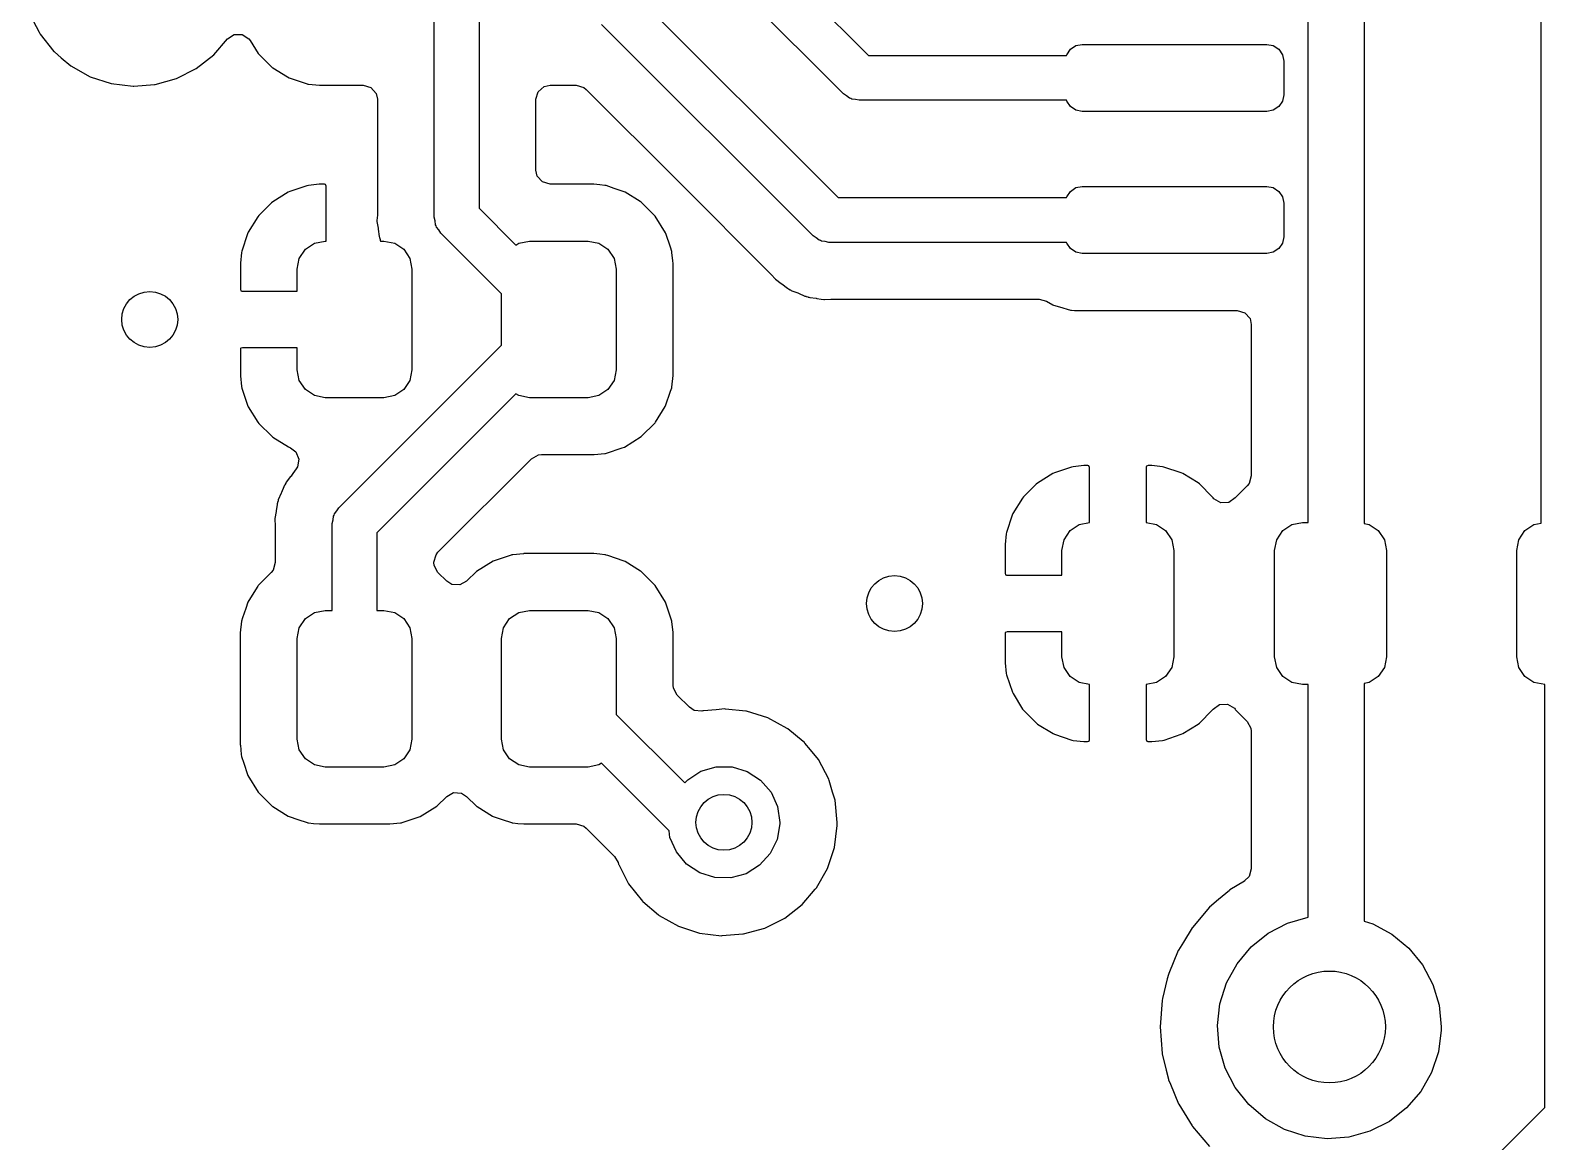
# Model space of a CAD drawing. Extents: x 63 to 234, y -148 to -41.
# Drawn here: x 168.91 to 182.44, y -119.11 to -109.17 of the extents above; entities that cross this region are included whole.
import ezdxf

# ---------------------------------------------------------------- set-up
doc = ezdxf.new("R2010")
doc.units = 0
doc.layers.add('BLACK', color=7, linetype='CONTINUOUS')

msp = doc.modelspace()

# ---------------------------------------------------------------- linework, layer by layer
at = {"layer": 'BLACK', "linetype": 'CONTINUOUS'}
for p, q in [((172.52, -110.847), (172.52, -104.182)), ((172.92, -104.266), (172.92, -110.765)), ((180.829, -104.347), (180.829, -113.585)), ((182.41, -113.581), (182.41, -104.351)), ((180.329, -113.575), (180.329, -107.261)), ((174.745, -107.746), (176.4, -109.401)), ((176.176, -109.742), (174.403, -107.97)), ((174.145, -108.688), (176.128, -110.671)), ((168.91, -109.04), (168.989, -109.192)), ((168.989, -109.192), (168.998, -109.21)), ((175.904, -111.012), (174.015, -109.123)), ((168.998, -109.21), (169.121, -109.365)), ((170.549, -109.395), (170.673, -109.251)), ((170.673, -109.251), (170.732, -109.213)), ((170.732, -109.213), (170.803, -109.213)), ((170.803, -109.213), (170.863, -109.251)), ((170.863, -109.251), (170.875, -109.267)), ((170.875, -109.267), (170.947, -109.382)), ((178.204, -109.345), (178.253, -109.312)), ((178.253, -109.312), (178.31, -109.301)), ((178.31, -109.301), (179.96, -109.301)), ((179.96, -109.301), (180.017, -109.312)), ((180.017, -109.312), (180.066, -109.345)), ((169.121, -109.365), (169.126, -109.369)), ((169.126, -109.369), (169.126, -109.369)), ((169.126, -109.369), (169.187, -109.422)), ((169.187, -109.422), (169.271, -109.493)), ((170.393, -109.517), (170.549, -109.395)), ((170.947, -109.382), (171.072, -109.507)), ((176.4, -109.401), (178.17, -109.401)), ((178.17, -109.401), (178.171, -109.394)), ((178.171, -109.394), (178.204, -109.345)), ((180.066, -109.345), (180.099, -109.394)), ((180.099, -109.394), (180.11, -109.451)), ((180.11, -109.451), (180.11, -109.751)), ((169.271, -109.493), (169.444, -109.59)), ((169.444, -109.59), (169.632, -109.651)), ((170.026, -109.659), (170.216, -109.606)), ((170.216, -109.606), (170.222, -109.603)), ((170.222, -109.603), (170.387, -109.52)), ((170.222, -109.603), (170.222, -109.603)), ((170.387, -109.52), (170.393, -109.517)), ((170.387, -109.52), (170.387, -109.52)), ((171.072, -109.507), (171.078, -109.511)), ((171.078, -109.511), (171.078, -109.511)), ((171.078, -109.511), (171.209, -109.592)), ((171.209, -109.592), (171.222, -109.6)), ((171.222, -109.6), (171.24, -109.606)), ((171.24, -109.606), (171.384, -109.654)), ((169.632, -109.651), (169.829, -109.674)), ((169.829, -109.674), (169.835, -109.674)), ((169.835, -109.674), (170.02, -109.66)), ((169.835, -109.674), (169.835, -109.674)), ((170.02, -109.66), (170.026, -109.659)), ((170.02, -109.66), (170.02, -109.66)), ((171.384, -109.654), (171.384, -109.654)), ((171.384, -109.654), (171.39, -109.656)), ((171.39, -109.656), (171.397, -109.656)), ((171.397, -109.656), (171.397, -109.656)), ((171.397, -109.656), (171.428, -109.66)), ((171.428, -109.66), (171.495, -109.666)), ((171.495, -109.666), (171.885, -109.666)), ((171.885, -109.666), (171.954, -109.687)), ((171.954, -109.687), (172, -109.74)), ((172, -109.74), (172.011, -109.792)), ((173.428, -109.792), (173.449, -109.724)), ((173.449, -109.724), (173.502, -109.678)), ((173.502, -109.678), (173.554, -109.666)), ((173.554, -109.666), (173.787, -109.666)), ((173.787, -109.666), (173.855, -109.687)), ((173.855, -109.687), (173.876, -109.703)), ((173.876, -109.703), (174.704, -110.531)), ((176.204, -109.76), (176.176, -109.742)), ((172.011, -109.792), (172.011, -110.819)), ((173.428, -110.425), (173.428, -109.792)), ((176.23, -109.781), (176.204, -109.76)), ((176.241, -109.784), (176.23, -109.781)), ((176.251, -109.79), (176.241, -109.784)), ((176.284, -109.794), (176.251, -109.79)), ((176.317, -109.801), (176.284, -109.794)), ((178.17, -109.801), (176.317, -109.801)), ((178.171, -109.808), (178.17, -109.801)), ((178.204, -109.857), (178.171, -109.808)), ((178.253, -109.89), (178.204, -109.857)), ((180.066, -109.857), (180.017, -109.89)), ((180.099, -109.808), (180.066, -109.857)), ((180.11, -109.751), (180.099, -109.808)), ((178.31, -109.901), (178.253, -109.89)), ((179.96, -109.901), (178.31, -109.901)), ((180.017, -109.89), (179.96, -109.901)), ((171.491, -110.552), (171.396, -110.562)), ((171.498, -110.552), (171.491, -110.552)), ((171.54, -110.552), (171.498, -110.552)), ((171.548, -110.554), (171.54, -110.552)), ((171.549, -110.555), (171.548, -110.554)), ((171.553, -110.57), (171.549, -110.555)), ((173.44, -110.478), (173.428, -110.425)), ((173.486, -110.531), (173.44, -110.478)), ((173.554, -110.551), (173.486, -110.531)), ((173.945, -110.551), (173.554, -110.551)), ((174, -110.557), (173.945, -110.551)), ((174.704, -110.531), (175.524, -111.352)), ((171.215, -110.623), (171.077, -110.708)), ((171.228, -110.617), (171.215, -110.623)), ((171.382, -110.565), (171.228, -110.617)), ((171.396, -110.562), (171.382, -110.565)), ((171.553, -111.06), (171.553, -110.57)), ((174.043, -110.562), (174, -110.557)), ((174.05, -110.562), (174.043, -110.562)), ((174.043, -110.562), (174.043, -110.562)), ((174.056, -110.564), (174.05, -110.562)), ((174.128, -110.588), (174.056, -110.564)), ((174.056, -110.564), (174.056, -110.564)), ((174.218, -110.618), (174.128, -110.588)), ((174.224, -110.622), (174.218, -110.618)), ((174.36, -110.706), (174.224, -110.622)), ((174.224, -110.622), (174.224, -110.622)), ((176.128, -110.671), (178.17, -110.671)), ((178.17, -110.671), (178.171, -110.664)), ((178.171, -110.664), (178.204, -110.615)), ((178.204, -110.615), (178.253, -110.582)), ((178.253, -110.582), (178.31, -110.571)), ((178.31, -110.571), (179.96, -110.571)), ((179.96, -110.571), (180.017, -110.582)), ((180.017, -110.582), (180.066, -110.615)), ((180.066, -110.615), (180.099, -110.664)), ((180.099, -110.664), (180.11, -110.721)), ((171.066, -110.717), (170.951, -110.832)), ((171.077, -110.708), (171.066, -110.717)), ((172.011, -110.827), (172.008, -110.875)), ((172.011, -110.819), (172.011, -110.827)), ((172.92, -110.765), (173.25, -111.095)), ((174.368, -110.711), (174.36, -110.706)), ((174.493, -110.836), (174.368, -110.711)), ((180.11, -110.721), (180.11, -111.021)), ((170.942, -110.843), (170.857, -110.981)), ((170.951, -110.832), (170.942, -110.843)), ((172.008, -110.875), (172.007, -110.885)), ((172.007, -110.885), (172.017, -110.943)), ((172.017, -110.943), (172.018, -110.948)), ((172.018, -110.948), (172.019, -110.954)), ((172.019, -110.954), (172.027, -111.018)), ((172.527, -110.88), (172.52, -110.847)), ((172.531, -110.913), (172.527, -110.88)), ((172.537, -110.923), (172.531, -110.913)), ((172.54, -110.934), (172.537, -110.923)), ((172.561, -110.96), (172.54, -110.934)), ((172.578, -110.989), (172.561, -110.96)), ((174.587, -110.986), (174.493, -110.836)), ((170.851, -110.994), (170.8, -111.149)), ((170.857, -110.981), (170.851, -110.994)), ((171.368, -111.133), (171.449, -111.079)), ((171.449, -111.079), (171.545, -111.06)), ((171.545, -111.06), (171.553, -111.06)), ((172.027, -111.018), (172.03, -111.025)), ((172.03, -111.025), (172.03, -111.027)), ((172.03, -111.027), (172.035, -111.044)), ((172.035, -111.044), (172.035, -111.046)), ((172.035, -111.046), (172.037, -111.054)), ((172.037, -111.054), (172.039, -111.06)), ((172.039, -111.06), (172.07, -111.06)), ((172.07, -111.06), (172.166, -111.079)), ((172.166, -111.079), (172.247, -111.133)), ((173.12, -111.53), (172.578, -110.989)), ((173.25, -111.095), (173.274, -111.079)), ((173.274, -111.079), (173.37, -111.06)), ((173.37, -111.06), (173.895, -111.06)), ((173.895, -111.06), (173.991, -111.079)), ((173.991, -111.079), (174.072, -111.133)), ((174.589, -110.993), (174.587, -110.986)), ((174.63, -111.115), (174.589, -110.993)), ((175.932, -111.03), (175.904, -111.012)), ((175.958, -111.051), (175.932, -111.03)), ((175.97, -111.054), (175.958, -111.051)), ((175.979, -111.06), (175.97, -111.054)), ((176.013, -111.064), (175.979, -111.06)), ((176.045, -111.071), (176.013, -111.064)), ((178.17, -111.071), (176.045, -111.071)), ((178.171, -111.078), (178.17, -111.071)), ((178.204, -111.127), (178.171, -111.078)), ((180.099, -111.078), (180.066, -111.127)), ((180.11, -111.021), (180.099, -111.078)), ((170.797, -111.162), (170.787, -111.256)), ((170.8, -111.149), (170.797, -111.162)), ((171.295, -111.31), (171.314, -111.214)), ((171.314, -111.214), (171.368, -111.133)), ((172.247, -111.133), (172.301, -111.214)), ((172.301, -111.214), (172.32, -111.31)), ((174.072, -111.133), (174.126, -111.214)), ((174.126, -111.214), (174.145, -111.31)), ((174.643, -111.154), (174.63, -111.115)), ((174.643, -111.161), (174.643, -111.154)), ((174.651, -111.236), (174.643, -111.161)), ((174.643, -111.161), (174.643, -111.161)), ((178.253, -111.16), (178.204, -111.127)), ((178.31, -111.171), (178.253, -111.16)), ((179.96, -111.171), (178.31, -111.171)), ((180.017, -111.16), (179.96, -111.171)), ((180.066, -111.127), (180.017, -111.16)), ((170.787, -111.256), (170.787, -111.263)), ((170.787, -111.263), (170.787, -111.488)), ((171.295, -111.506), (171.295, -111.31)), ((172.32, -111.31), (172.32, -112.21)), ((174.145, -111.31), (174.145, -112.21)), ((174.653, -111.26), (174.651, -111.236)), ((174.653, -112.26), (174.653, -111.26)), ((175.524, -111.352), (175.53, -111.358)), ((175.53, -111.358), (175.568, -111.401)), ((170.787, -111.488), (170.791, -111.503)), ((170.791, -111.503), (170.793, -111.504)), ((175.568, -111.401), (175.62, -111.438)), ((175.62, -111.438), (175.625, -111.442)), ((175.625, -111.442), (175.676, -111.481)), ((175.676, -111.481), (175.683, -111.485)), ((175.683, -111.485), (175.685, -111.486)), ((175.685, -111.486), (175.7, -111.494)), ((175.7, -111.494), (175.702, -111.496)), ((175.702, -111.496), (175.708, -111.5)), ((175.708, -111.5), (175.715, -111.503)), ((175.715, -111.503), (175.715, -111.503)), ((175.715, -111.503), (175.768, -111.523)), ((170.793, -111.504), (170.801, -111.506)), ((170.801, -111.506), (171.295, -111.506)), ((173.12, -111.99), (173.12, -111.53)), ((175.768, -111.523), (175.774, -111.526)), ((175.774, -111.526), (175.832, -111.552)), ((175.832, -111.552), (175.84, -111.553)), ((175.84, -111.553), (175.842, -111.554)), ((175.842, -111.554), (175.858, -111.559)), ((175.858, -111.559), (175.861, -111.56)), ((175.861, -111.56), (175.868, -111.562)), ((175.868, -111.562), (175.876, -111.563)), ((175.876, -111.563), (175.931, -111.571)), ((175.931, -111.571), (175.938, -111.572)), ((175.938, -111.572), (175.976, -111.579)), ((175.976, -111.579), (176.001, -111.583)), ((176.001, -111.583), (176.008, -111.583)), ((176.008, -111.583), (176.063, -111.58)), ((176.008, -111.583), (176.008, -111.583)), ((176.063, -111.58), (176.07, -111.579)), ((176.07, -111.579), (177.926, -111.579)), ((177.926, -111.579), (177.99, -111.597)), ((177.99, -111.597), (178.046, -111.63)), ((178.046, -111.63), (178.054, -111.632)), ((178.054, -111.632), (178.054, -111.632)), ((178.054, -111.632), (178.106, -111.648)), ((178.106, -111.648), (178.206, -111.677)), ((178.206, -111.677), (178.213, -111.677)), ((178.213, -111.677), (178.213, -111.677)), ((178.213, -111.677), (178.241, -111.679)), ((178.241, -111.679), (178.241, -111.679)), ((178.241, -111.679), (178.243, -111.679)), ((178.243, -111.679), (179.694, -111.679)), ((179.694, -111.679), (179.762, -111.7)), ((179.762, -111.7), (179.809, -111.753)), ((179.809, -111.753), (179.82, -111.805)), ((179.82, -111.805), (179.82, -113.158)), ((170.789, -112.02), (170.787, -112.028)), ((170.787, -112.028), (170.787, -112.257)), ((170.79, -112.018), (170.789, -112.02)), ((170.805, -112.014), (170.79, -112.018)), ((171.295, -112.014), (170.805, -112.014)), ((171.295, -112.21), (171.295, -112.014)), ((171.666, -113.444), (173.12, -111.99)), ((170.787, -112.257), (170.787, -112.264)), ((170.787, -112.264), (170.797, -112.359)), ((171.314, -112.306), (171.295, -112.21)), ((171.368, -112.387), (171.314, -112.306)), ((172.301, -112.306), (172.247, -112.387)), ((172.32, -112.21), (172.301, -112.306)), ((174.126, -112.306), (174.072, -112.387)), ((174.145, -112.21), (174.126, -112.306)), ((174.643, -112.365), (174.653, -112.26)), ((170.797, -112.359), (170.8, -112.373)), ((170.8, -112.373), (170.852, -112.527)), ((171.449, -112.441), (171.368, -112.387)), ((171.545, -112.46), (171.449, -112.441)), ((173.25, -112.425), (172.007, -113.668)), ((172.166, -112.441), (172.07, -112.46)), ((172.247, -112.387), (172.166, -112.441)), ((173.274, -112.441), (173.25, -112.425)), ((173.37, -112.46), (173.274, -112.441)), ((173.991, -112.441), (173.895, -112.46)), ((174.072, -112.387), (173.991, -112.441)), ((174.587, -112.533), (174.631, -112.401)), ((174.631, -112.401), (174.641, -112.371)), ((174.641, -112.371), (174.643, -112.365)), ((174.641, -112.371), (174.641, -112.371)), ((170.852, -112.527), (170.858, -112.54)), ((170.858, -112.54), (170.943, -112.678)), ((172.07, -112.46), (171.545, -112.46)), ((173.895, -112.46), (173.37, -112.46)), ((174.498, -112.677), (174.583, -112.539)), ((174.583, -112.539), (174.587, -112.533)), ((174.583, -112.539), (174.583, -112.539)), ((170.943, -112.678), (170.952, -112.689)), ((170.952, -112.689), (171.067, -112.804)), ((174.369, -112.808), (174.494, -112.683)), ((174.494, -112.683), (174.498, -112.677)), ((171.067, -112.804), (171.078, -112.813)), ((171.078, -112.813), (171.216, -112.898)), ((174.219, -112.902), (174.369, -112.808)), ((171.216, -112.898), (171.236, -112.907)), ((171.236, -112.907), (171.235, -112.909)), ((171.235, -112.909), (171.284, -112.943)), ((171.284, -112.943), (171.311, -113.009)), ((173.389, -113.005), (173.451, -112.971)), ((173.451, -112.971), (173.478, -112.968)), ((173.478, -112.968), (173.945, -112.968)), ((173.945, -112.968), (173.949, -112.968)), ((173.949, -112.968), (174.044, -112.958)), ((173.949, -112.968), (173.949, -112.968)), ((174.044, -112.958), (174.044, -112.958)), ((174.044, -112.958), (174.051, -112.958)), ((174.051, -112.958), (174.058, -112.955)), ((174.058, -112.955), (174.2, -112.908)), ((174.058, -112.955), (174.058, -112.955)), ((174.2, -112.908), (174.219, -112.902)), ((171.277, -113.107), (171.251, -113.145)), ((171.281, -113.104), (171.277, -113.107)), ((171.298, -113.078), (171.281, -113.104)), ((171.311, -113.009), (171.298, -113.078)), ((172.553, -113.842), (173.389, -113.005)), ((178.215, -113.08), (178.061, -113.132)), ((178.229, -113.077), (178.215, -113.08)), ((178.324, -113.067), (178.229, -113.077)), ((178.331, -113.067), (178.324, -113.067)), ((178.36, -113.067), (178.331, -113.067)), ((178.368, -113.069), (178.36, -113.067)), ((178.37, -113.07), (178.368, -113.069)), ((178.374, -113.085), (178.37, -113.07)), ((178.374, -113.576), (178.374, -113.085)), ((178.884, -113.073), (178.882, -113.081)), ((178.882, -113.081), (178.882, -113.576)), ((178.885, -113.071), (178.884, -113.073)), ((178.9, -113.067), (178.885, -113.071)), ((178.925, -113.067), (178.9, -113.067)), ((178.932, -113.067), (178.925, -113.067)), ((179.026, -113.077), (178.932, -113.067)), ((179.039, -113.08), (179.026, -113.077)), ((179.194, -113.131), (179.039, -113.08)), ((171.176, -113.255), (171.155, -113.307)), ((171.179, -113.248), (171.176, -113.255)), ((171.176, -113.255), (171.176, -113.255)), ((171.183, -113.242), (171.179, -113.248)), ((171.184, -113.239), (171.183, -113.242)), ((171.193, -113.224), (171.184, -113.239)), ((171.194, -113.222), (171.193, -113.224)), ((171.197, -113.215), (171.194, -113.222)), ((171.236, -113.165), (171.197, -113.215)), ((171.24, -113.16), (171.236, -113.165)), ((171.251, -113.145), (171.24, -113.16)), ((177.899, -113.232), (177.784, -113.347)), ((177.91, -113.223), (177.899, -113.232)), ((178.048, -113.138), (177.91, -113.223)), ((178.061, -113.132), (178.048, -113.138)), ((179.207, -113.137), (179.194, -113.131)), ((179.345, -113.222), (179.207, -113.137)), ((179.356, -113.231), (179.345, -113.222)), ((179.471, -113.346), (179.356, -113.231)), ((179.783, -113.247), (179.708, -113.322)), ((179.8, -113.226), (179.783, -113.247)), ((179.82, -113.158), (179.8, -113.226)), ((171.12, -113.398), (171.119, -113.4)), ((171.124, -113.382), (171.12, -113.398)), ((171.125, -113.379), (171.124, -113.382)), ((171.126, -113.372), (171.125, -113.379)), ((171.153, -113.313), (171.126, -113.372)), ((171.155, -113.307), (171.153, -113.313)), ((177.775, -113.358), (177.69, -113.496)), ((177.784, -113.347), (177.775, -113.358)), ((179.479, -113.356), (179.471, -113.346)), ((179.486, -113.364), (179.479, -113.356)), ((179.548, -113.4), (179.486, -113.364)), ((179.619, -113.397), (179.548, -113.4)), ((179.676, -113.356), (179.619, -113.397)), ((179.679, -113.352), (179.676, -113.356)), ((179.708, -113.322), (179.679, -113.352)), ((171.107, -113.477), (171.095, -113.54)), ((171.108, -113.471), (171.107, -113.477)), ((171.115, -113.415), (171.108, -113.471)), ((171.116, -113.408), (171.115, -113.415)), ((171.115, -113.415), (171.115, -113.415)), ((171.119, -113.4), (171.116, -113.408)), ((171.615, -113.552), (171.619, -113.519)), ((171.619, -113.519), (171.625, -113.509)), ((171.625, -113.509), (171.627, -113.498)), ((171.627, -113.498), (171.648, -113.472)), ((171.648, -113.472), (171.666, -113.444)), ((177.684, -113.509), (177.633, -113.664)), ((177.69, -113.496), (177.684, -113.509)), ((171.095, -113.54), (171.096, -113.548)), ((171.096, -113.548), (171.096, -113.548)), ((171.096, -113.548), (171.099, -113.602)), ((171.099, -113.602), (171.099, -113.61)), ((171.099, -113.61), (171.099, -113.933)), ((171.607, -113.585), (171.615, -113.552)), ((171.607, -114.362), (171.607, -113.585)), ((172.007, -113.668), (172.007, -114.362)), ((177.633, -113.664), (177.63, -113.677)), ((178.147, -113.729), (178.201, -113.648)), ((178.201, -113.648), (178.282, -113.594)), ((178.282, -113.594), (178.374, -113.576)), ((178.882, -113.576), (178.974, -113.594)), ((178.974, -113.594), (179.055, -113.648)), ((179.055, -113.648), (179.109, -113.729)), ((180.047, -113.729), (180.101, -113.648)), ((180.101, -113.648), (180.182, -113.594)), ((180.182, -113.594), (180.278, -113.575)), ((180.278, -113.575), (180.329, -113.575)), ((180.829, -113.585), (180.874, -113.594)), ((180.874, -113.594), (180.955, -113.648)), ((180.955, -113.648), (181.009, -113.729)), ((182.211, -113.729), (182.265, -113.648)), ((182.265, -113.648), (182.346, -113.594)), ((182.346, -113.594), (182.41, -113.581)), ((177.63, -113.677), (177.62, -113.771)), ((177.62, -113.771), (177.62, -113.778)), ((177.62, -113.778), (177.62, -114.028)), ((178.128, -113.825), (178.147, -113.729)), ((179.109, -113.729), (179.128, -113.825)), ((180.028, -113.825), (180.047, -113.729)), ((181.009, -113.729), (181.028, -113.825)), ((182.192, -113.825), (182.211, -113.729)), ((171.099, -113.933), (171.079, -114.001)), ((172.516, -113.931), (172.536, -113.863)), ((172.516, -113.933), (172.516, -113.931)), ((172.519, -113.96), (172.516, -113.933)), ((172.536, -113.863), (172.553, -113.842)), ((173.046, -113.92), (172.896, -114.014)), ((173.127, -113.893), (173.046, -113.92)), ((173.207, -113.867), (173.127, -113.893)), ((173.214, -113.864), (173.207, -113.867)), ((173.207, -113.867), (173.207, -113.867)), ((173.221, -113.864), (173.214, -113.864)), ((173.316, -113.854), (173.221, -113.864)), ((173.221, -113.864), (173.221, -113.864)), ((173.32, -113.853), (173.316, -113.854)), ((173.316, -113.854), (173.316, -113.854)), ((173.945, -113.853), (173.32, -113.853)), ((174, -113.859), (173.945, -113.853)), ((174.043, -113.864), (174, -113.859)), ((174.05, -113.864), (174.043, -113.864)), ((174.043, -113.864), (174.043, -113.864)), ((174.056, -113.866), (174.05, -113.864)), ((174.072, -113.871), (174.056, -113.866)), ((174.056, -113.866), (174.056, -113.866)), ((174.218, -113.92), (174.072, -113.871)), ((174.224, -113.924), (174.218, -113.92)), ((174.362, -114.009), (174.224, -113.924)), ((174.224, -113.924), (174.224, -113.924)), ((178.128, -114.046), (178.128, -113.825)), ((179.128, -113.825), (179.128, -114.775)), ((180.028, -114.775), (180.028, -113.825)), ((181.028, -113.825), (181.028, -114.775)), ((182.192, -114.775), (182.192, -113.825)), ((171.062, -114.022), (170.946, -114.139)), ((171.079, -114.001), (171.062, -114.022)), ((172.553, -114.022), (172.519, -113.96)), ((172.631, -114.1), (172.553, -114.022)), ((172.896, -114.014), (172.811, -114.098)), ((174.368, -114.013), (174.362, -114.009)), ((174.384, -114.028), (174.368, -114.013)), ((174.493, -114.138), (174.384, -114.028)), ((177.62, -114.028), (177.624, -114.043)), ((177.624, -114.043), (177.626, -114.044)), ((177.626, -114.044), (177.634, -114.046)), ((177.634, -114.046), (178.128, -114.046)), ((170.942, -114.145), (170.862, -114.274)), ((170.946, -114.139), (170.942, -114.145)), ((170.942, -114.145), (170.942, -114.145)), ((172.676, -114.129), (172.631, -114.1)), ((172.747, -114.134), (172.676, -114.129)), ((172.809, -114.1), (172.747, -114.134)), ((172.811, -114.098), (172.809, -114.1)), ((174.587, -114.288), (174.493, -114.138)), ((170.835, -114.344), (170.807, -114.428)), ((170.853, -114.289), (170.835, -114.344)), ((170.862, -114.274), (170.853, -114.289)), ((174.589, -114.295), (174.587, -114.288)), ((174.64, -114.447), (174.589, -114.295)), ((170.797, -114.457), (170.786, -114.562)), ((170.807, -114.428), (170.797, -114.457)), ((171.314, -114.516), (171.368, -114.435)), ((171.368, -114.435), (171.449, -114.381)), ((171.449, -114.381), (171.545, -114.362)), ((171.545, -114.362), (171.607, -114.362)), ((172.007, -114.362), (172.07, -114.362)), ((172.07, -114.362), (172.166, -114.381)), ((172.166, -114.381), (172.247, -114.435)), ((172.247, -114.435), (172.301, -114.516)), ((173.139, -114.516), (173.193, -114.435)), ((173.193, -114.435), (173.274, -114.381)), ((173.274, -114.381), (173.37, -114.362)), ((173.37, -114.362), (173.895, -114.362)), ((173.895, -114.362), (173.991, -114.381)), ((173.991, -114.381), (174.072, -114.435)), ((174.072, -114.435), (174.126, -114.516)), ((174.643, -114.456), (174.64, -114.447)), ((174.643, -114.463), (174.643, -114.456)), ((174.653, -114.557), (174.643, -114.463)), ((174.643, -114.463), (174.643, -114.463)), ((170.786, -114.562), (170.786, -115.562)), ((171.295, -114.612), (171.314, -114.516)), ((171.295, -115.512), (171.295, -114.612)), ((172.301, -114.516), (172.32, -114.612)), ((172.32, -114.612), (172.32, -115.512)), ((173.12, -114.612), (173.139, -114.516)), ((173.12, -115.512), (173.12, -114.612)), ((174.126, -114.516), (174.145, -114.612)), ((174.145, -114.612), (174.145, -115.292)), ((174.653, -114.562), (174.653, -114.557)), ((174.653, -115.029), (174.653, -114.562)), ((177.622, -114.56), (177.62, -114.568)), ((177.62, -114.568), (177.62, -114.822)), ((177.623, -114.558), (177.622, -114.56)), ((177.638, -114.554), (177.623, -114.558)), ((178.128, -114.554), (177.638, -114.554)), ((178.128, -114.775), (178.128, -114.554)), ((177.62, -114.822), (177.62, -114.829)), ((177.62, -114.829), (177.63, -114.924)), ((178.147, -114.871), (178.128, -114.775)), ((178.201, -114.952), (178.147, -114.871)), ((179.109, -114.871), (179.055, -114.952)), ((179.128, -114.775), (179.109, -114.871)), ((180.047, -114.871), (180.028, -114.775)), ((180.101, -114.952), (180.047, -114.871)), ((181.009, -114.871), (180.955, -114.952)), ((181.028, -114.775), (181.009, -114.871)), ((182.211, -114.871), (182.192, -114.775)), ((182.265, -114.952), (182.211, -114.871)), ((177.63, -114.924), (177.633, -114.938)), ((177.633, -114.938), (177.685, -115.092)), ((178.282, -115.006), (178.201, -114.952)), ((178.374, -115.024), (178.282, -115.006)), ((178.974, -115.006), (178.882, -115.024)), ((179.055, -114.952), (178.974, -115.006)), ((180.182, -115.006), (180.101, -114.952)), ((180.278, -115.025), (180.182, -115.006)), ((180.874, -115.006), (180.829, -115.015)), ((180.829, -115.015), (180.829, -117.139)), ((180.955, -114.952), (180.874, -115.006)), ((182.346, -115.006), (182.265, -114.952)), ((182.442, -115.025), (182.346, -115.006)), ((174.656, -115.056), (174.653, -115.029)), ((174.69, -115.118), (174.656, -115.056)), ((174.8, -115.227), (174.69, -115.118)), ((177.685, -115.092), (177.691, -115.105)), ((177.691, -115.105), (177.776, -115.243)), ((178.374, -115.519), (178.374, -115.024)), ((178.882, -115.024), (178.882, -115.515)), ((180.329, -115.025), (180.278, -115.025)), ((180.329, -117.103), (180.329, -115.025)), ((182.442, -118.804), (182.442, -115.025)), ((174.145, -115.292), (174.758, -115.904)), ((174.842, -115.255), (174.8, -115.227)), ((174.912, -115.262), (174.842, -115.255)), ((174.918, -115.26), (174.912, -115.262)), ((174.924, -115.26), (174.918, -115.26)), ((175.039, -115.249), (174.924, -115.26)), ((174.924, -115.26), (174.924, -115.26)), ((175.115, -115.242), (175.039, -115.249)), ((175.121, -115.243), (175.115, -115.242)), ((175.305, -115.262), (175.121, -115.243)), ((175.121, -115.243), (175.121, -115.243)), ((175.311, -115.263), (175.305, -115.262)), ((175.305, -115.262), (175.305, -115.262)), ((175.5, -115.322), (175.311, -115.263)), ((177.776, -115.243), (177.785, -115.254)), ((177.785, -115.254), (177.9, -115.369)), ((179.357, -115.368), (179.472, -115.253)), ((179.472, -115.253), (179.479, -115.244)), ((179.479, -115.244), (179.537, -115.203)), ((179.537, -115.203), (179.608, -115.2)), ((179.608, -115.2), (179.669, -115.236)), ((179.669, -115.236), (179.676, -115.243)), ((179.676, -115.243), (179.68, -115.249)), ((179.68, -115.249), (179.739, -115.309)), ((175.674, -115.416), (175.5, -115.322)), ((175.679, -115.42), (175.674, -115.416)), ((175.816, -115.533), (175.679, -115.42)), ((175.679, -115.42), (175.679, -115.42)), ((177.9, -115.369), (177.911, -115.378)), ((177.911, -115.378), (178.049, -115.463)), ((179.208, -115.462), (179.346, -115.377)), ((179.346, -115.377), (179.357, -115.368)), ((179.739, -115.309), (179.783, -115.353)), ((179.783, -115.353), (179.817, -115.415)), ((179.817, -115.415), (179.82, -115.442)), ((170.786, -115.562), (170.787, -115.566)), ((171.314, -115.608), (171.295, -115.512)), ((172.32, -115.512), (172.301, -115.608)), ((173.139, -115.608), (173.12, -115.512)), ((175.827, -115.542), (175.816, -115.533)), ((175.831, -115.547), (175.827, -115.542)), ((175.881, -115.609), (175.831, -115.547)), ((175.831, -115.547), (175.831, -115.547)), ((178.049, -115.463), (178.062, -115.469)), ((178.062, -115.469), (178.217, -115.52)), ((178.217, -115.52), (178.23, -115.523)), ((178.23, -115.523), (178.324, -115.533)), ((178.324, -115.533), (178.331, -115.533)), ((178.331, -115.533), (178.356, -115.533)), ((178.356, -115.533), (178.371, -115.529)), ((178.371, -115.529), (178.372, -115.527)), ((178.372, -115.527), (178.374, -115.519)), ((178.882, -115.515), (178.886, -115.53)), ((178.886, -115.53), (178.888, -115.531)), ((178.888, -115.531), (178.896, -115.533)), ((178.896, -115.533), (178.925, -115.533)), ((178.925, -115.533), (178.932, -115.533)), ((178.932, -115.533), (179.027, -115.523)), ((179.027, -115.523), (179.041, -115.52)), ((179.041, -115.52), (179.195, -115.468)), ((179.195, -115.468), (179.208, -115.462)), ((179.82, -115.442), (179.82, -116.672)), ((170.787, -115.566), (170.787, -115.566)), ((170.787, -115.566), (170.795, -115.649)), ((170.795, -115.649), (170.797, -115.668)), ((170.797, -115.668), (170.8, -115.675)), ((170.8, -115.675), (170.8, -115.675)), ((170.8, -115.675), (170.815, -115.719)), ((171.368, -115.689), (171.314, -115.608)), ((171.449, -115.743), (171.368, -115.689)), ((172.247, -115.689), (172.166, -115.743)), ((172.301, -115.608), (172.247, -115.689)), ((173.193, -115.689), (173.139, -115.608)), ((173.274, -115.743), (173.193, -115.689)), ((175.952, -115.695), (175.881, -115.609)), ((176.045, -115.87), (175.952, -115.695)), ((170.815, -115.719), (170.853, -115.836)), ((171.545, -115.762), (171.449, -115.743)), ((172.07, -115.762), (171.545, -115.762)), ((172.166, -115.743), (172.07, -115.762)), ((173.37, -115.762), (173.274, -115.743)), ((173.895, -115.762), (173.37, -115.762)), ((173.991, -115.743), (173.895, -115.762)), ((174.015, -115.727), (173.991, -115.743)), ((174.618, -116.331), (174.015, -115.727)), ((174.784, -115.875), (174.903, -115.799)), ((174.903, -115.799), (175.04, -115.76)), ((175.04, -115.76), (175.182, -115.761)), ((175.182, -115.761), (175.317, -115.802)), ((175.317, -115.802), (175.436, -115.879)), ((170.853, -115.836), (170.947, -115.986)), ((174.758, -115.904), (174.784, -115.875)), ((175.436, -115.879), (175.529, -115.986)), ((176.049, -115.883), (176.045, -115.87)), ((176.079, -115.985), (176.049, -115.883)), ((170.947, -115.986), (171.072, -116.111)), ((172.544, -116.11), (172.631, -116.024)), ((172.631, -116.024), (172.693, -115.99)), ((172.693, -115.99), (172.764, -115.995)), ((172.764, -115.995), (172.809, -116.024)), ((172.809, -116.024), (172.897, -116.111)), ((175.529, -115.986), (175.588, -116.115)), ((176.102, -116.059), (176.079, -115.985)), ((176.121, -116.256), (176.102, -116.059)), ((171.072, -116.111), (171.078, -116.115)), ((171.078, -116.115), (171.078, -116.115)), ((171.078, -116.115), (171.215, -116.2)), ((171.215, -116.2), (171.222, -116.204)), ((171.222, -116.204), (171.302, -116.231)), ((171.302, -116.231), (171.384, -116.258)), ((172.233, -116.257), (172.376, -116.209)), ((172.376, -116.209), (172.394, -116.204)), ((172.394, -116.204), (172.544, -116.11)), ((172.897, -116.111), (172.903, -116.115)), ((172.903, -116.115), (172.903, -116.115)), ((172.903, -116.115), (173.04, -116.2)), ((173.04, -116.2), (173.047, -116.204)), ((173.047, -116.204), (173.127, -116.231)), ((173.127, -116.231), (173.209, -116.258)), ((175.588, -116.115), (175.608, -116.256)), ((171.384, -116.258), (171.384, -116.258)), ((171.384, -116.258), (171.39, -116.26)), ((171.39, -116.26), (171.397, -116.26)), ((171.397, -116.26), (171.397, -116.26)), ((171.397, -116.26), (171.44, -116.265)), ((171.44, -116.265), (171.495, -116.27)), ((171.495, -116.27), (172.12, -116.27)), ((172.12, -116.27), (172.124, -116.27)), ((172.124, -116.27), (172.219, -116.26)), ((172.124, -116.27), (172.124, -116.27)), ((172.219, -116.26), (172.219, -116.26)), ((172.219, -116.26), (172.226, -116.26)), ((172.226, -116.26), (172.233, -116.257)), ((172.233, -116.257), (172.233, -116.257)), ((173.209, -116.258), (173.209, -116.258)), ((173.209, -116.258), (173.215, -116.26)), ((173.215, -116.26), (173.222, -116.26)), ((173.222, -116.26), (173.222, -116.26)), ((173.222, -116.26), (173.265, -116.265)), ((173.265, -116.265), (173.32, -116.27)), ((173.32, -116.27), (173.787, -116.27)), ((173.787, -116.27), (173.855, -116.291)), ((173.855, -116.291), (173.876, -116.307)), ((173.876, -116.307), (174.129, -116.561)), ((174.626, -116.39), (174.618, -116.331)), ((175.607, -116.268), (175.584, -116.408)), ((175.608, -116.256), (175.607, -116.268)), ((176.096, -116.48), (176.121, -116.284)), ((176.121, -116.259), (176.121, -116.256)), ((176.121, -116.261), (176.121, -116.259)), ((176.121, -116.259), (176.121, -116.259)), ((176.121, -116.284), (176.121, -116.261)), ((174.683, -116.52), (174.626, -116.39)), ((175.584, -116.408), (175.522, -116.535)), ((176.033, -116.668), (176.096, -116.48)), ((174.129, -116.561), (174.162, -116.615)), ((174.162, -116.615), (174.165, -116.629)), ((174.165, -116.629), (174.168, -116.634)), ((174.168, -116.634), (174.244, -116.781)), ((174.774, -116.629), (174.683, -116.52)), ((174.892, -116.707), (174.774, -116.629)), ((175.427, -116.64), (175.306, -116.715)), ((175.522, -116.535), (175.427, -116.64)), ((174.244, -116.781), (174.256, -116.805)), ((175.028, -116.749), (174.892, -116.707)), ((175.169, -116.752), (175.028, -116.749)), ((175.306, -116.715), (175.169, -116.752)), ((175.936, -116.84), (176.033, -116.668)), ((179.758, -116.781), (179.628, -116.86)), ((179.76, -116.78), (179.758, -116.781)), ((179.8, -116.74), (179.76, -116.78)), ((179.82, -116.672), (179.8, -116.74)), ((174.256, -116.805), (174.379, -116.96)), ((175.806, -116.99), (175.923, -116.854)), ((175.923, -116.854), (175.932, -116.845)), ((175.932, -116.845), (175.936, -116.84)), ((175.932, -116.845), (175.932, -116.845)), ((179.625, -116.864), (179.527, -116.947)), ((179.628, -116.86), (179.625, -116.864)), ((174.379, -116.96), (174.383, -116.964)), ((174.383, -116.964), (174.383, -116.964)), ((174.383, -116.964), (174.522, -117.082)), ((175.651, -117.111), (175.806, -116.99)), ((179.448, -117.015), (179.294, -117.195)), ((179.527, -116.947), (179.448, -117.015)), ((174.522, -117.082), (174.529, -117.088)), ((174.529, -117.088), (174.702, -117.184)), ((174.702, -117.184), (174.89, -117.246)), ((175.48, -117.198), (175.645, -117.114)), ((175.645, -117.114), (175.651, -117.111)), ((175.645, -117.114), (175.645, -117.114)), ((179.97, -117.248), (180.143, -117.157)), ((180.143, -117.157), (180.329, -117.103)), ((180.829, -117.139), (180.905, -117.163)), ((180.905, -117.163), (181.077, -117.256)), ((174.89, -117.246), (175.086, -117.269)), ((175.086, -117.269), (175.093, -117.268)), ((175.093, -117.268), (175.277, -117.254)), ((175.093, -117.268), (175.093, -117.268)), ((175.277, -117.254), (175.277, -117.254)), ((175.277, -117.254), (175.284, -117.254)), ((175.284, -117.254), (175.474, -117.201)), ((175.474, -117.201), (175.48, -117.198)), ((175.48, -117.198), (175.48, -117.198)), ((179.291, -117.199), (179.214, -117.326)), ((179.294, -117.195), (179.291, -117.199)), ((179.291, -117.199), (179.291, -117.199)), ((179.818, -117.37), (179.97, -117.248)), ((181.077, -117.256), (181.227, -117.38)), ((179.168, -117.402), (179.083, -117.606)), ((179.17, -117.398), (179.168, -117.402)), ((179.168, -117.402), (179.168, -117.402)), ((179.214, -117.326), (179.17, -117.398)), ((179.693, -117.52), (179.818, -117.37)), ((181.227, -117.38), (181.351, -117.531)), ((179.599, -117.691), (179.693, -117.52)), ((181.351, -117.531), (181.442, -117.704)), ((179.069, -117.656), (179.028, -117.83)), ((179.079, -117.617), (179.069, -117.656)), ((179.083, -117.606), (179.079, -117.617)), ((179.54, -117.877), (179.599, -117.691)), ((181.442, -117.704), (181.499, -117.89)), ((179.023, -117.848), (179.005, -118.085)), ((179.028, -117.83), (179.023, -117.848)), ((179.518, -118.071), (179.54, -117.877)), ((181.499, -117.89), (181.518, -118.085)), ((179.005, -118.085), (179.023, -118.321)), ((179.534, -118.265), (179.518, -118.071)), ((181.517, -118.113), (181.493, -118.306)), ((181.518, -118.085), (181.517, -118.113)), ((179.588, -118.453), (179.534, -118.265)), ((179.023, -118.321), (179.024, -118.326)), ((179.024, -118.326), (179.024, -118.326)), ((179.024, -118.326), (179.059, -118.472)), ((181.493, -118.306), (181.431, -118.491)), ((179.059, -118.472), (179.079, -118.552)), ((179.677, -118.626), (179.588, -118.453)), ((181.431, -118.491), (181.335, -118.661)), ((179.079, -118.552), (179.081, -118.557)), ((179.081, -118.557), (179.081, -118.557)), ((179.081, -118.557), (179.097, -118.597)), ((179.097, -118.597), (179.17, -118.772)), ((179.798, -118.779), (179.677, -118.626)), ((181.335, -118.661), (181.207, -118.809)), ((177.442, -123.804), (182.442, -118.804)), ((179.17, -118.772), (179.172, -118.776)), ((179.172, -118.776), (179.291, -118.97)), ((179.947, -118.906), (179.798, -118.779)), ((181.207, -118.809), (181.054, -118.929)), ((180.117, -119.001), (179.947, -118.906)), ((181.054, -118.929), (180.879, -119.017)), ((179.291, -118.97), (179.291, -118.97)), ((179.291, -118.97), (179.294, -118.974)), ((179.294, -118.974), (179.448, -119.155)), ((180.303, -119.061), (180.117, -119.001)), ((180.497, -119.084), (180.303, -119.061)), ((180.691, -119.069), (180.497, -119.084)), ((180.879, -119.017), (180.691, -119.069))]:
    msp.add_line(p, q, dxfattribs=at)
at = {"layer": 'BLACK'}
for centre, radius in [((169.977, -111.76), 0.25), ((176.632, -114.3), 0.25), ((175.108, -116.256), 0.25), ((180.518, -118.085), 0.5)]:
    msp.add_circle(centre, radius, dxfattribs=at)

doc.saveas('drawing.dxf')
